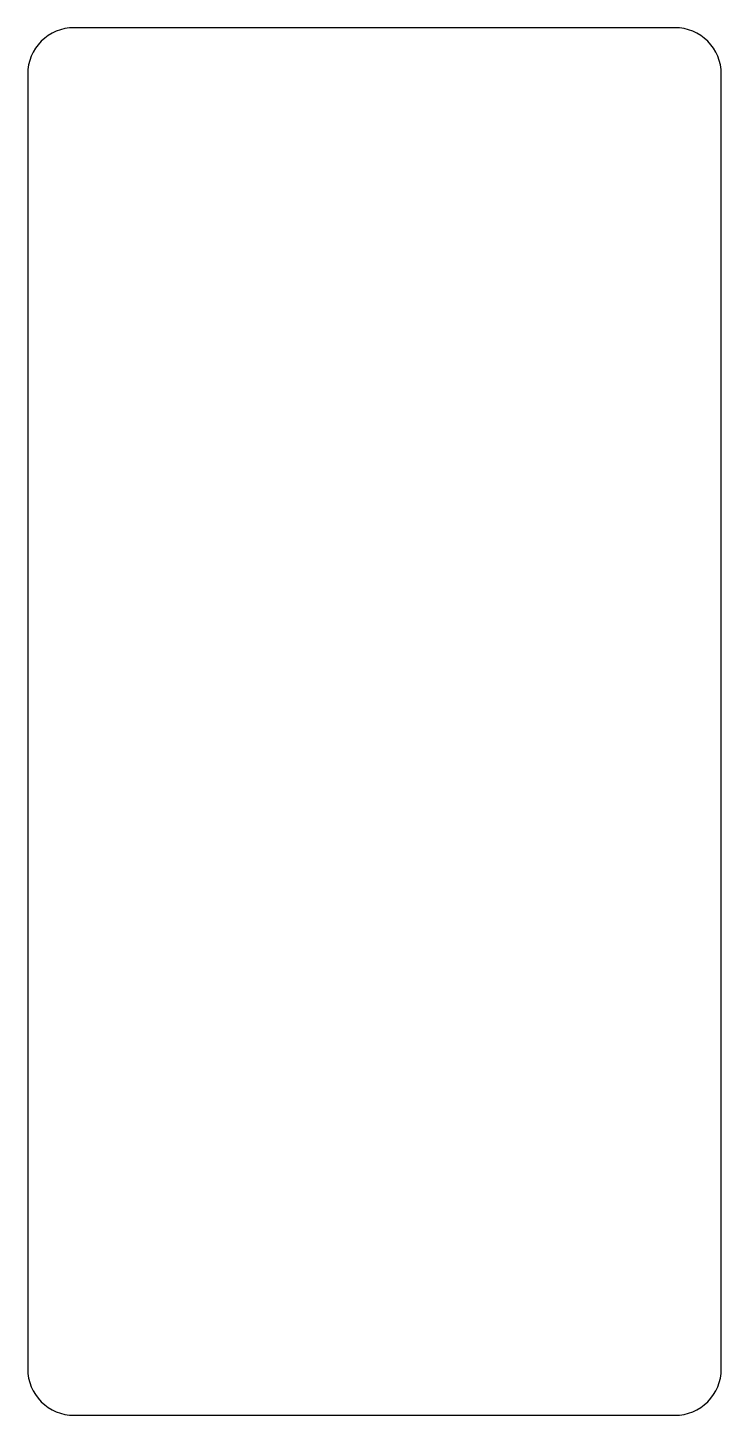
# Model space of a CAD drawing. Header units: millimetres. Extents: x -12.3 to 17.7, y -14.4 to 45.6.
import ezdxf

# ---------------------------------------------------------------- set-up
doc = ezdxf.new("R2010")
doc.units = ezdxf.units.MM
doc.header["$MEASUREMENT"] = 0

msp = doc.modelspace()

# ---------------------------------------------------------------- linework, layer by layer
msp.add_lwpolyline([(15.735, 45.588), (-10.265, 45.588, 0.414214), (-12.265, 43.588), (-12.265, -12.412, 0.414214), (-10.265, -14.412), (15.735, -14.412, 0.414214), (17.735, -12.412), (17.735, 43.588, 0.414214)], format="xyb", close=True)

doc.saveas('drawing.dxf')
